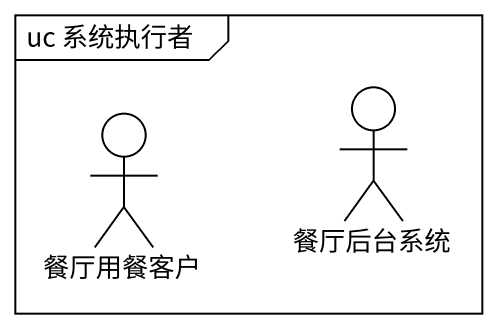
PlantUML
@startuml
mainframe uc 系统执行者
actor 餐厅用餐客户
actor 餐厅后台系统
@enduml
